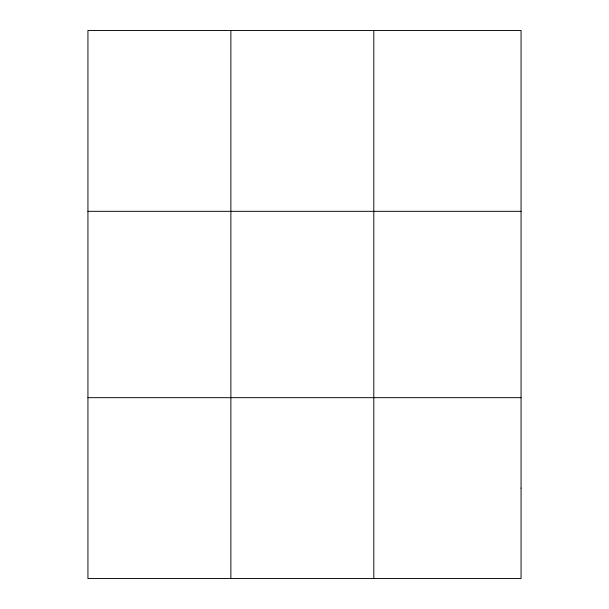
<?xml version="1.0" encoding="UTF-8"?>
<svg xmlns="http://www.w3.org/2000/svg" width="609" height="609" viewBox="0 0 609 609"><rect width="100%" height="100%" fill="white"/><g stroke="black" fill="none" stroke-linecap="round" stroke-linejoin="round"><path stroke-width="0.91" d="M230.872 578.55L230.872 30.45M373.797 578.55L373.797 30.45M87.94 211.323L521.06 211.323M87.94 397.677L521.06 397.677M521.06 488.114L521.06 578.55L87.94 578.55L87.94 30.45L521.06 30.45L521.06 488.114"/></g></svg>
